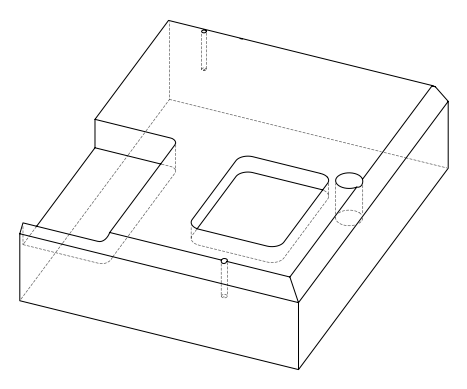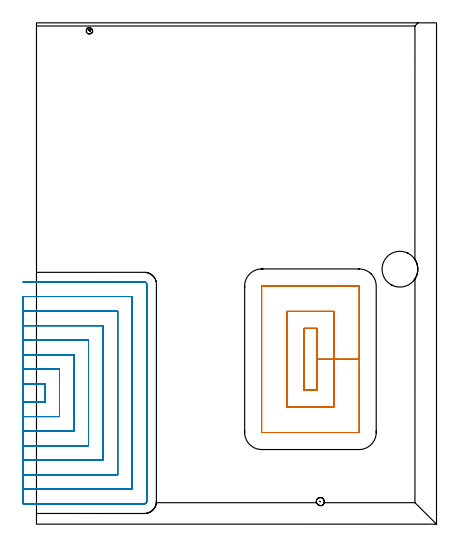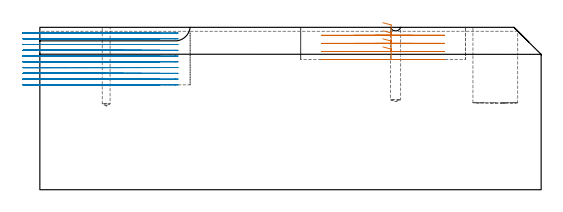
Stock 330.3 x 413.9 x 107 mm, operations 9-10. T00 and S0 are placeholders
(PLAN: 10 operations, 6 tool changes, 113 min)
(1 SPOT_DRILL | STEP1POCKET | NXT0321_9005460120000 | 0.03 min | 1 mm3)
(2 SPOT_DRILL_1 | STEP1POCKET_1 | NXT0321_9005460120000 | 0.03 min | 32 mm3)
(3 DRILL_BLIND_HOLE_INTO_CENTER | STEP1POCKET | UGT0301_447 | 0.22 min | 1070 mm3)
(4 DRILL_BLIND_HOLE_INTO_CENTER_1 | STEP1POCKET_1 | NXT0301_038 | 0.21 min | 1642 mm3)
(5 INDEXABLE_INSERT_DRILL_BLIND_HOLE_FROM_SOLID | STEP1POCKET_2 | NXT0302_030 | 0.21 min | 34046 mm3)
(6 AREA_MILL | FG_CHAMFER_SURFACE | UGT0205_001 | 22.94 min | 65516 mm3)
(7 AREA_MILL_1 | FG_CHAMFER_SURFACE_1 | UGT0205_001 | 2.67 min | 1060 mm3)
(8 AREA_MILL_2 | FG_CHAMFER_SURFACE_2 | UGT0205_001 | 15.94 min | 49915 mm3)
(9 MILL_RECTANGULAR_POCKET | POCKET_RECTANGULAR_STRAIGHT | UGT0201_006 | Follow Part, ap 7, ae 75% | 6.92 min | 339685 mm3)
(10 MILL_SLOT | SLOT_PARTIAL_RECTANGULAR | NXT0201_012 | Follow Part, ap 4, ae 75% | 63.83 min | 741777 mm3)
(TOOL NXT0321_9005460120000 | NC Spot Drill, 142deg, 12mm, Carbide, Uncoated | D12 PA142 FL30 Z2)
(TOOL UGT0301_447 | Carbide Drill 5.2 mm | D5.2 PA118 FL52 Z2)
(TOOL NXT0301_038 | Carbide Drill 6.7mm [860.1-0670-034A1-MM 2214] | D6.7 PA140 FL53 Z2)
(TOOL NXT0302_030 | Index. Insert Drill 29.5mm [880-D2950L32-03] | D29.5 PA176 FL89 Z2)
(TOOL UGT0205_001 | Chamfer Mill 20 x 3 x 45 deg. | D20 FL50 Z2)
(TOOL UGT0201_006 | End Mill 28 mm | D28 FL25 Z2)
(TOOL NXT0201_012 | ENDMILL 16mm [2P460-1600-NA 1630] | D16 FL38 Z6)
(OP 9 MILL_RECTANGULAR_POCKET)
G17 G21 G94 G90
T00 M6
G54
G17 G0 G90 X226.039 Y110.6 S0 M3
G43 Z117.038 H0
Z110.038
G94 G1 X231.5 Z108.574 F250.
Y136.15 Z101.728
Y161.7 F500.
X220.9
Y110.6
X231.5
Y136.15
X245.5
Y175.7
X206.9
Y96.6
X245.5
Y136.15
X266.5
Y196.6
X266.495 Y196.655
X266.455 Y196.695
X266.4 Y196.7
X186.
X185.945 Y196.695
X185.905 Y196.655
X185.9 Y196.6
Y75.7
X185.905 Y75.645
X185.945 Y75.605
X186. Y75.6
X266.4
X266.455 Y75.605
X266.495 Y75.645
X266.5 Y75.7
Y136.15
Y137.15
G0 X226.039 Y110.6 Z104.728
G1 X231.5 Z103.265 F250.
Y136.15 Z96.419
Y161.7 F500.
X220.9
Y110.6
X231.5
Y136.15
X245.5
Y175.7
X206.9
Y96.6
X245.5
Y136.15
X266.5
Y196.6
X266.495 Y196.655
X266.455 Y196.695
X266.4 Y196.7
X186.
X185.945 Y196.695
X185.905 Y196.655
X185.9 Y196.6
Y75.7
X185.905 Y75.645
X185.945 Y75.605
X186. Y75.6
X266.4
X266.455 Y75.605
X266.495 Y75.645
X266.5 Y75.7
Y136.15
Y137.15
G0 X226.039 Y110.6 Z99.419
G1 X231.5 Z97.955 F250.
Y136.15 Z91.109
Y161.7 F500.
X220.9
Y110.6
X231.5
Y136.15
X245.5
Y175.7
X206.9
Y96.6
X245.5
Y136.15
X266.5
Y196.6
X266.495 Y196.655
X266.455 Y196.695
X266.4 Y196.7
X186.
X185.945 Y196.695
X185.905 Y196.655
X185.9 Y196.6
Y75.7
X185.905 Y75.645
X185.945 Y75.605
X186. Y75.6
X266.4
X266.455 Y75.605
X266.495 Y75.645
X266.5 Y75.7
Y136.15
Y137.15
G0 X226.039 Y110.6 Z94.109
G1 X231.5 Z92.646 F250.
Y136.15 Z85.8
Y161.7 F500.
X220.9
Y110.6
X231.5
Y136.15
X245.5
Y175.7
X206.9
Y96.6
X245.5
Y136.15
X266.5
Y196.6
X266.495 Y196.655
X266.455 Y196.695
X266.4 Y196.7
X186.
X185.945 Y196.695
X185.905 Y196.655
X185.9 Y196.6
Y75.7
X185.905 Y75.645
X185.945 Y75.605
X186. Y75.6
X266.4
X266.455 Y75.605
X266.495 Y75.645
X266.5 Y75.7
Y136.15
Y137.15
G0 Z117.038
M5
M2
(OP 10 MILL_SLOT)
G17 G21 G94 G90
T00 M6
G54
G17 G0 G90 X-11. Y100.8 S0 M3
G43 Z117.038 H1
Z103.244
G94 G1 X-8. F250.
X7. F500.
Y115.9
X-8.
X-11. F250.
Y88.8
X-8.
X19. F500.
Y127.9
X-8.
X-11. F250.
Y76.8
X-8.
X31. F500.
Y139.9
X-8.
X-11. F250.
Y64.8
X-8.
X43. F500.
Y151.9
X-8.
X-11. F250.
Y52.8
X-8.
X55. F500.
Y163.9
X-8.
X-11. F250.
Y40.8
X-8.
X67. F500.
Y175.9
X-8.
X-11. F250.
Y28.8
X-8.
X79. F500.
Y187.9
X-8.
X-11. F250.
Y16.8
X-8.
X89.2 F500.
G3 X91. Y18.6 R1.8
G1 Y198.1
G3 X89.2 Y199.9 R1.8
G1 X-8.
X-11. F250.
G0 Y100.8 Z99.45
G1 X-8.
X7. F500.
Y115.9
X-8.
X-11. F250.
Y88.8
X-8.
X19. F500.
Y127.9
X-8.
X-11. F250.
Y76.8
X-8.
X31. F500.
Y139.9
X-8.
X-11. F250.
Y64.8
X-8.
X43. F500.
Y151.9
X-8.
X-11. F250.
Y52.8
X-8.
X55. F500.
Y163.9
X-8.
X-11. F250.
Y40.8
X-8.
X67. F500.
Y175.9
X-8.
X-11. F250.
Y28.8
X-8.
X79. F500.
Y187.9
X-8.
X-11. F250.
Y16.8
X-8.
X89.2 F500.
G3 X91. Y18.6 R1.8
G1 Y198.1
G3 X89.2 Y199.9 R1.8
G1 X-8.
X-11. F250.
G0 Y100.8 Z95.656
G1 X-8.
X7. F500.
Y115.9
X-8.
X-11. F250.
Y88.8
X-8.
X19. F500.
Y127.9
X-8.
X-11. F250.
Y76.8
X-8.
X31. F500.
Y139.9
X-8.
X-11. F250.
Y64.8
X-8.
X43. F500.
Y151.9
X-8.
X-11. F250.
Y52.8
X-8.
X55. F500.
Y163.9
X-8.
X-11. F250.
Y40.8
X-8.
X67. F500.
Y175.9
X-8.
X-11. F250.
Y28.8
X-8.
X79. F500.
Y187.9
X-8.
X-11. F250.
Y16.8
X-8.
X89.2 F500.
G3 X91. Y18.6 R1.8
G1 Y198.1
G3 X89.2 Y199.9 R1.8
G1 X-8.
X-11. F250.
G0 Y100.8 Z91.863
G1 X-8.
X7. F500.
Y115.9
X-8.
X-11. F250.
Y88.8
X-8.
X19. F500.
Y127.9
X-8.
X-11. F250.
Y76.8
X-8.
X31. F500.
Y139.9
X-8.
X-11. F250.
Y64.8
X-8.
X43. F500.
Y151.9
X-8.
X-11. F250.
Y52.8
X-8.
X55. F500.
Y163.9
X-8.
X-11. F250.
Y40.8
X-8.
X67. F500.
Y175.9
X-8.
X-11. F250.
Y28.8
X-8.
X79. F500.
Y187.9
X-8.
X-11. F250.
Y16.8
X-8.
X89.2 F500.
G3 X91. Y18.6 R1.8
G1 Y198.1
G3 X89.2 Y199.9 R1.8
G1 X-8.
X-11. F250.
G0 Y100.8 Z88.069
G1 X-8.
X7. F500.
Y115.9
X-8.
X-11. F250.
Y88.8
X-8.
X19. F500.
Y127.9
X-8.
X-11. F250.
Y76.8
X-8.
X31. F500.
Y139.9
X-8.
X-11. F250.
Y64.8
X-8.
X43. F500.
Y151.9
X-8.
X-11. F250.
Y52.8
X-8.
X55. F500.
Y163.9
X-8.
X-11. F250.
Y40.8
X-8.
X67. F500.
Y175.9
X-8.
X-11. F250.
Y28.8
X-8.
X79. F500.
Y187.9
X-8.
X-11. F250.
Y16.8
X-8.
X89.2 F500.
G3 X91. Y18.6 R1.8
G1 Y198.1
G3 X89.2 Y199.9 R1.8
G1 X-8.
X-11. F250.
G0 Y100.8 Z84.275
G1 X-8.
X7. F500.
Y115.9
X-8.
X-11. F250.
Y88.8
X-8.
X19. F500.
Y127.9
X-8.
X-11. F250.
Y76.8
X-8.
X31. F500.
Y139.9
X-8.
X-11. F250.
Y64.8
X-8.
X43. F500.
Y151.9
X-8.
X-11. F250.
Y52.8
X-8.
X55. F500.
Y163.9
X-8.
X-11. F250.
Y40.8
X-8.
X67. F500.
Y175.9
X-8.
X-11. F250.
Y28.8
X-8.
X79. F500.
Y187.9
X-8.
X-11. F250.
Y16.8
X-8.
X89.2 F500.
G3 X91. Y18.6 R1.8
G1 Y198.1
G3 X89.2 Y199.9 R1.8
G1 X-8.
X-11. F250.
G0 Y100.8 Z80.481
G1 X-8.
X7. F500.
Y115.9
X-8.
X-11. F250.
Y88.8
X-8.
X19. F500.
Y127.9
X-8.
X-11. F250.
Y76.8
X-8.
X31. F500.
Y139.9
X-8.
X-11. F250.
Y64.8
X-8.
X43. F500.
Y151.9
X-8.
X-11. F250.
Y52.8
X-8.
X55. F500.
Y163.9
X-8.
X-11. F250.
Y40.8
X-8.
X67. F500.
Y175.9
X-8.
X-11. F250.
Y28.8
X-8.
X79. F500.
Y187.9
X-8.
X-11. F250.
Y16.8
X-8.
X89.2 F500.
G3 X91. Y18.6 R1.8
G1 Y198.1
G3 X89.2 Y199.9 R1.8
G1 X-8.
X-11. F250.
G0 Y100.8 Z76.688
G1 X-8.
X7. F500.
Y115.9
X-8.
X-11. F250.
Y88.8
X-8.
X19. F500.
Y127.9
X-8.
X-11. F250.
Y76.8
X-8.
X31. F500.
Y139.9
X-8.
X-11. F250.
Y64.8
X-8.
X43. F500.
Y151.9
X-8.
X-11. F250.
Y52.8
X-8.
X55. F500.
Y163.9
X-8.
X-11. F250.
Y40.8
X-8.
X67. F500.
Y175.9
X-8.
X-11. F250.
Y28.8
X-8.
X79. F500.
Y187.9
X-8.
X-11. F250.
Y16.8
X-8.
X89.2 F500.
G3 X91. Y18.6 R1.8
G1 Y198.1
G3 X89.2 Y199.9 R1.8
G1 X-8.
X-11. F250.
G0 Y100.8 Z72.894
G1 X-8.
X7. F500.
Y115.9
X-8.
X-11. F250.
Y88.8
X-8.
X19. F500.
Y127.9
X-8.
X-11. F250.
Y76.8
X-8.
X31. F500.
Y139.9
X-8.
X-11. F250.
Y64.8
X-8.
X43. F500.
Y151.9
X-8.
X-11. F250.
Y52.8
X-8.
X55. F500.
Y163.9
X-8.
X-11. F250.
Y40.8
X-8.
X67. F500.
Y175.9
X-8.
X-11. F250.
Y28.8
X-8.
X79. F500.
Y187.9
X-8.
X-11. F250.
Y16.8
X-8.
X89.2 F500.
G3 X91. Y18.6 R1.8
G1 Y198.1
G3 X89.2 Y199.9 R1.8
G1 X-8.
X-11. F250.
G0 Y100.8 Z69.1
G1 X-8.
X7. F500.
Y115.9
X-8.
X-11. F250.
Y88.8
X-8.
X19. F500.
Y127.9
X-8.
X-11. F250.
Y76.8
X-8.
X31. F500.
Y139.9
X-8.
X-11. F250.
Y64.8
X-8.
X43. F500.
Y151.9
X-8.
X-11. F250.
Y52.8
X-8.
X55. F500.
Y163.9
X-8.
X-11. F250.
Y40.8
X-8.
X67. F500.
Y175.9
X-8.
X-11. F250.
Y28.8
X-8.
X79. F500.
Y187.9
X-8.
X-11. F250.
Y16.8
X-8.
X89.2 F500.
G3 X91. Y18.6 R1.8
G1 Y198.1
G3 X89.2 Y199.9 R1.8
G1 X-8.
X-11. F250.
G0 Z117.038
M5
M2
